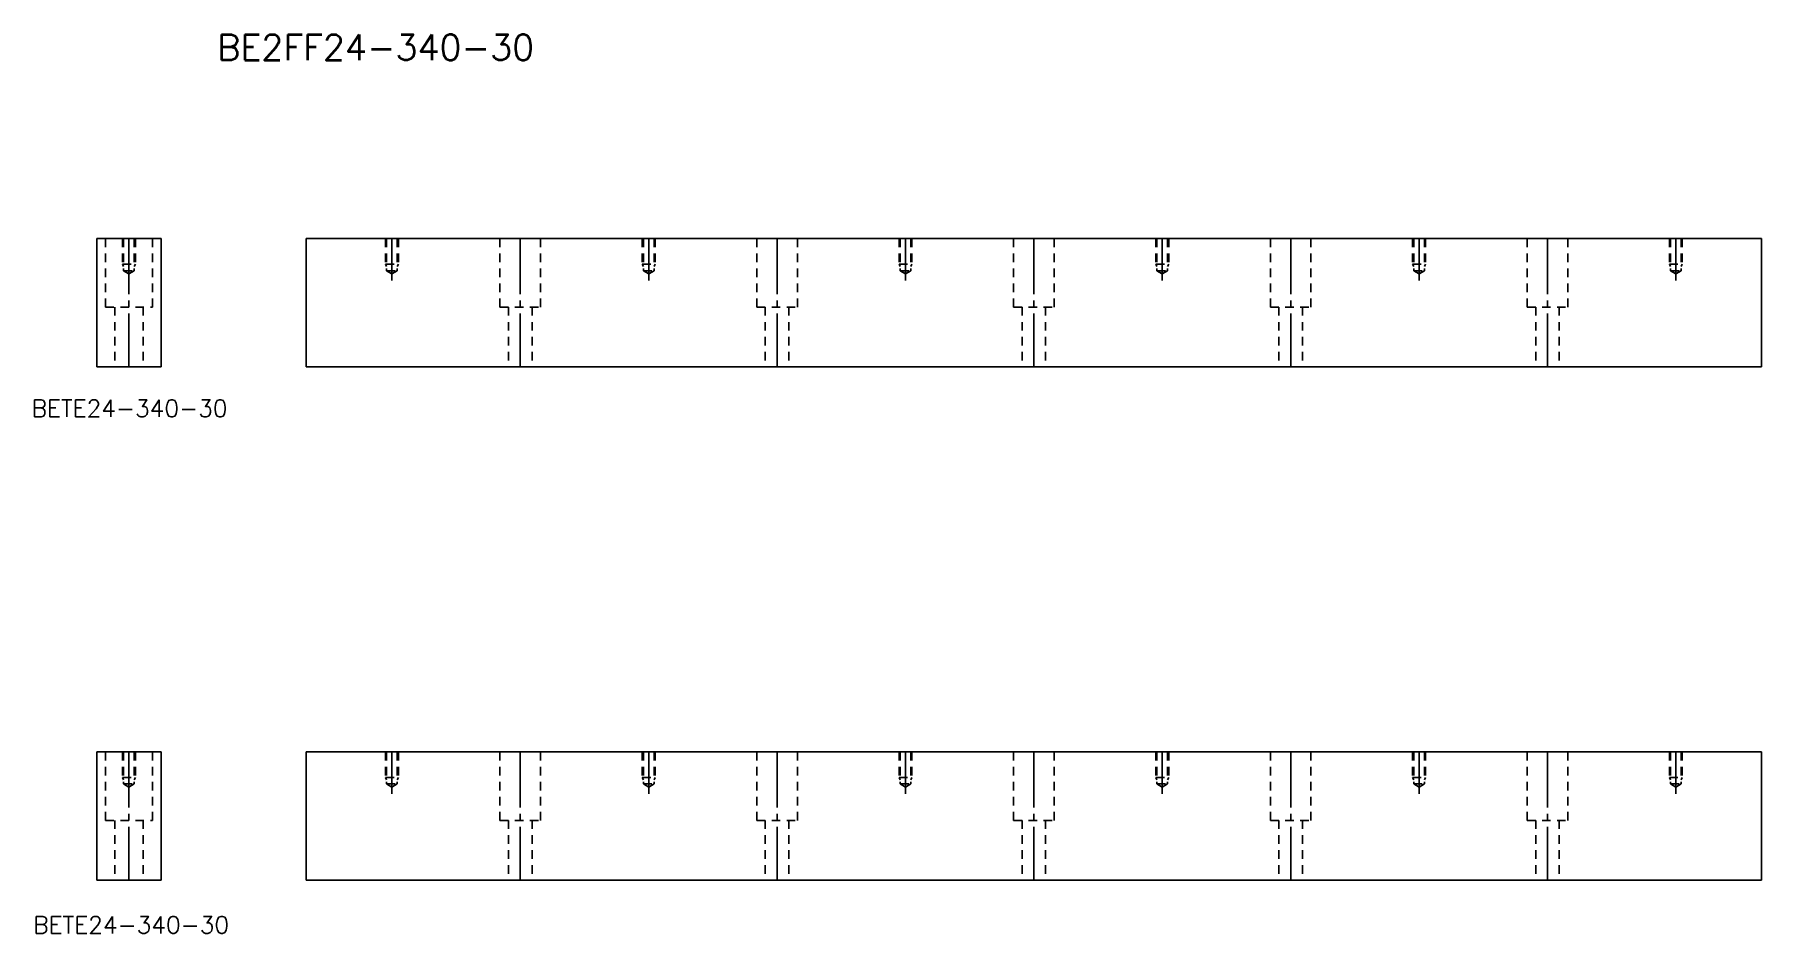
# Model space of a CAD drawing. Extents: x 6 to 409, y 117 to 327.
import ezdxf

# ---------------------------------------------------------------- set-up
doc = ezdxf.new("R2010")
doc.units = 0
doc.header["$MEASUREMENT"] = 0
doc.linetypes.add('CENTER', pattern=[17.5, 13, -1.5, 1.5, -1.5])
doc.linetypes.add('DASHED', pattern=[3.5, 2, -1.5])
doc.layers.get('0').update_dxf_attribs({"linetype": 'CONTINUOUS'})
doc.layers.add('CENTER', color=1, linetype='CENTER')
doc.styles.get("Standard").update_dxf_attribs({"font": 'txt.shx', "bigfont": '@extfont2.shx'})

msp = doc.modelspace()

# ---------------------------------------------------------------- linework, layer by layer
at = {"color": 7, "linetype": 'Continuous'}
for p, q in [((20.52, 279.29), (20.52, 249.29)), ((20.52, 279.29), (35.52, 279.29)), ((35.52, 279.29), (35.52, 249.29)), ((69.46, 279.29), (409.46, 279.29)), ((69.46, 279.29), (69.46, 249.29)), ((409.46, 279.29), (409.46, 249.29)), ((20.52, 249.29), (35.52, 249.29)), ((69.46, 249.29), (409.46, 249.29)), ((20.52, 159.29), (20.52, 129.29)), ((20.52, 159.29), (35.52, 159.29)), ((35.52, 159.29), (35.52, 129.29)), ((69.46, 159.29), (409.46, 159.29)), ((69.46, 159.29), (69.46, 129.29)), ((409.46, 159.29), (409.46, 129.29)), ((20.52, 129.29), (35.52, 129.29)), ((69.46, 129.29), (409.46, 129.29))]:
    msp.add_line(p, q, dxfattribs=at)
at = {"color": 3, "linetype": 'DASHED'}
for p, q in [((22.52, 279.29), (22.52, 263.29)), ((26.52, 279.29), (26.52, 273.29)), ((26.77, 279.29), (26.77, 271.79)), ((29.27, 279.29), (29.27, 271.79)), ((29.52, 279.29), (29.52, 273.29)), ((33.52, 279.29), (33.52, 263.29)), ((87.96, 279.29), (87.96, 273.29)), ((88.21, 279.29), (88.21, 271.79)), ((90.71, 279.29), (90.71, 271.79)), ((90.96, 279.29), (90.96, 273.29)), ((114.71, 279.29), (114.71, 263.29)), ((124.21, 279.29), (124.21, 263.29)), ((147.96, 279.29), (147.96, 273.29)), ((148.21, 279.29), (148.21, 271.79)), ((150.71, 279.29), (150.71, 271.79)), ((150.96, 279.29), (150.96, 273.29)), ((174.71, 279.29), (174.71, 263.29)), ((184.21, 279.29), (184.21, 263.29)), ((207.96, 279.29), (207.96, 273.29)), ((208.21, 279.29), (208.21, 271.79)), ((210.71, 279.29), (210.71, 271.79)), ((210.96, 279.29), (210.96, 273.29)), ((234.71, 279.29), (234.71, 263.29)), ((244.21, 279.29), (244.21, 263.29)), ((267.96, 279.29), (267.96, 273.29)), ((268.21, 279.29), (268.21, 271.79)), ((270.71, 279.29), (270.71, 271.79)), ((270.96, 279.29), (270.96, 273.29)), ((294.71, 279.29), (294.71, 263.29)), ((304.21, 279.29), (304.21, 263.29)), ((327.96, 279.29), (327.96, 273.29)), ((328.21, 279.29), (328.21, 271.79)), ((330.71, 279.29), (330.71, 271.79)), ((330.96, 279.29), (330.96, 273.29)), ((354.71, 279.29), (354.71, 263.29)), ((364.21, 279.29), (364.21, 263.29)), ((387.96, 279.29), (387.96, 273.29)), ((388.21, 279.29), (388.21, 271.79)), ((390.71, 279.29), (390.71, 271.79)), ((390.96, 279.29), (390.96, 273.29)), ((26.77, 272.79), (26.52, 273.29)), ((26.52, 273.29), (29.52, 273.29)), ((26.77, 271.79), (28.02, 271.07)), ((26.77, 271.79), (29.27, 271.79)), ((28.02, 271.07), (29.27, 271.79)), ((29.52, 273.29), (29.27, 272.79)), ((87.96, 273.29), (90.96, 273.29)), ((88.21, 272.79), (87.96, 273.29)), ((88.21, 271.79), (90.71, 271.79)), ((88.21, 271.79), (89.46, 271.07)), ((89.46, 271.07), (90.71, 271.79)), ((90.96, 273.29), (90.71, 272.79)), ((148.21, 272.79), (147.96, 273.29)), ((147.96, 273.29), (150.96, 273.29)), ((148.21, 271.79), (149.46, 271.07)), ((148.21, 271.79), (150.71, 271.79)), ((149.46, 271.07), (150.71, 271.79)), ((150.96, 273.29), (150.71, 272.79)), ((208.21, 272.79), (207.96, 273.29)), ((207.96, 273.29), (210.96, 273.29)), ((208.21, 271.79), (209.46, 271.07)), ((208.21, 271.79), (210.71, 271.79)), ((209.46, 271.07), (210.71, 271.79)), ((210.96, 273.29), (210.71, 272.79)), ((268.21, 272.79), (267.96, 273.29)), ((267.96, 273.29), (270.96, 273.29)), ((268.21, 271.79), (269.46, 271.07)), ((268.21, 271.79), (270.71, 271.79)), ((269.46, 271.07), (270.71, 271.79)), ((270.96, 273.29), (270.71, 272.79)), ((328.21, 272.79), (327.96, 273.29)), ((327.96, 273.29), (330.96, 273.29)), ((328.21, 271.79), (329.46, 271.07)), ((328.21, 271.79), (330.71, 271.79)), ((329.46, 271.07), (330.71, 271.79)), ((330.96, 273.29), (330.71, 272.79)), ((388.21, 272.79), (387.96, 273.29)), ((387.96, 273.29), (390.96, 273.29)), ((388.21, 271.79), (389.46, 271.07)), ((388.21, 271.79), (390.71, 271.79)), ((389.46, 271.07), (390.71, 271.79)), ((390.96, 273.29), (390.71, 272.79)), ((22.52, 263.29), (33.52, 263.29)), ((24.72, 263.29), (24.72, 249.29)), ((31.32, 263.29), (31.32, 249.29)), ((114.71, 263.29), (124.21, 263.29)), ((116.71, 263.29), (116.71, 249.29)), ((122.21, 263.29), (122.21, 249.29)), ((174.71, 263.29), (184.21, 263.29)), ((176.71, 263.29), (176.71, 249.29)), ((182.21, 263.29), (182.21, 249.29)), ((234.71, 263.29), (244.21, 263.29)), ((236.71, 263.29), (236.71, 249.29)), ((242.21, 263.29), (242.21, 249.29)), ((294.71, 263.29), (304.21, 263.29)), ((296.71, 263.29), (296.71, 249.29)), ((302.21, 263.29), (302.21, 249.29)), ((354.71, 263.29), (364.21, 263.29)), ((356.71, 263.29), (356.71, 249.29)), ((362.21, 263.29), (362.21, 249.29)), ((22.52, 159.29), (22.52, 143.29)), ((26.52, 159.29), (26.52, 153.29)), ((26.77, 159.29), (26.77, 151.79)), ((29.27, 159.29), (29.27, 151.79)), ((29.52, 159.29), (29.52, 153.29)), ((33.52, 159.29), (33.52, 143.29)), ((87.96, 159.29), (87.96, 153.29)), ((88.21, 159.29), (88.21, 151.79)), ((90.71, 159.29), (90.71, 151.79)), ((90.96, 159.29), (90.96, 153.29)), ((114.71, 159.29), (114.71, 143.29)), ((124.21, 159.29), (124.21, 143.29)), ((147.96, 159.29), (147.96, 153.29)), ((148.21, 159.29), (148.21, 151.79)), ((150.71, 159.29), (150.71, 151.79)), ((150.96, 159.29), (150.96, 153.29)), ((174.71, 159.29), (174.71, 143.29)), ((184.21, 159.29), (184.21, 143.29)), ((207.96, 159.29), (207.96, 153.29)), ((208.21, 159.29), (208.21, 151.79)), ((210.71, 159.29), (210.71, 151.79)), ((210.96, 159.29), (210.96, 153.29)), ((234.71, 159.29), (234.71, 143.29)), ((244.21, 159.29), (244.21, 143.29)), ((267.96, 159.29), (267.96, 153.29)), ((268.21, 159.29), (268.21, 151.79)), ((270.71, 159.29), (270.71, 151.79)), ((270.96, 159.29), (270.96, 153.29)), ((294.71, 159.29), (294.71, 143.29)), ((304.21, 159.29), (304.21, 143.29)), ((327.96, 159.29), (327.96, 153.29)), ((328.21, 159.29), (328.21, 151.79)), ((330.71, 159.29), (330.71, 151.79)), ((330.96, 159.29), (330.96, 153.29)), ((354.71, 159.29), (354.71, 143.29)), ((364.21, 159.29), (364.21, 143.29)), ((387.96, 159.29), (387.96, 153.29)), ((388.21, 159.29), (388.21, 151.79)), ((390.71, 159.29), (390.71, 151.79)), ((390.96, 159.29), (390.96, 153.29)), ((26.77, 152.79), (26.52, 153.29)), ((26.52, 153.29), (29.52, 153.29)), ((26.77, 151.79), (28.02, 151.07)), ((26.77, 151.79), (29.27, 151.79)), ((28.02, 151.07), (29.27, 151.79)), ((29.52, 153.29), (29.27, 152.79)), ((87.96, 153.29), (90.96, 153.29)), ((88.21, 152.79), (87.96, 153.29)), ((88.21, 151.79), (90.71, 151.79)), ((88.21, 151.79), (89.46, 151.07)), ((89.46, 151.07), (90.71, 151.79)), ((90.96, 153.29), (90.71, 152.79)), ((148.21, 152.79), (147.96, 153.29)), ((147.96, 153.29), (150.96, 153.29)), ((148.21, 151.79), (149.46, 151.07)), ((148.21, 151.79), (150.71, 151.79)), ((149.46, 151.07), (150.71, 151.79)), ((150.96, 153.29), (150.71, 152.79)), ((208.21, 152.79), (207.96, 153.29)), ((207.96, 153.29), (210.96, 153.29)), ((208.21, 151.79), (209.46, 151.07)), ((208.21, 151.79), (210.71, 151.79)), ((209.46, 151.07), (210.71, 151.79)), ((210.96, 153.29), (210.71, 152.79)), ((268.21, 152.79), (267.96, 153.29)), ((267.96, 153.29), (270.96, 153.29)), ((268.21, 151.79), (269.46, 151.07)), ((268.21, 151.79), (270.71, 151.79)), ((269.46, 151.07), (270.71, 151.79)), ((270.96, 153.29), (270.71, 152.79)), ((328.21, 152.79), (327.96, 153.29)), ((327.96, 153.29), (330.96, 153.29)), ((328.21, 151.79), (329.46, 151.07)), ((328.21, 151.79), (330.71, 151.79)), ((329.46, 151.07), (330.71, 151.79)), ((330.96, 153.29), (330.71, 152.79)), ((388.21, 152.79), (387.96, 153.29)), ((387.96, 153.29), (390.96, 153.29)), ((388.21, 151.79), (389.46, 151.07)), ((388.21, 151.79), (390.71, 151.79)), ((389.46, 151.07), (390.71, 151.79)), ((390.96, 153.29), (390.71, 152.79)), ((22.52, 143.29), (33.52, 143.29)), ((24.72, 143.29), (24.72, 129.29)), ((31.32, 143.29), (31.32, 129.29)), ((114.71, 143.29), (124.21, 143.29)), ((116.71, 143.29), (116.71, 129.29)), ((122.21, 143.29), (122.21, 129.29)), ((174.71, 143.29), (184.21, 143.29)), ((176.71, 143.29), (176.71, 129.29)), ((182.21, 143.29), (182.21, 129.29)), ((234.71, 143.29), (244.21, 143.29)), ((236.71, 143.29), (236.71, 129.29)), ((242.21, 143.29), (242.21, 129.29)), ((294.71, 143.29), (304.21, 143.29)), ((296.71, 143.29), (296.71, 129.29)), ((302.21, 143.29), (302.21, 129.29)), ((354.71, 143.29), (364.21, 143.29)), ((356.71, 143.29), (356.71, 129.29)), ((362.21, 143.29), (362.21, 129.29))]:
    msp.add_line(p, q, dxfattribs=at)
at = {"layer": 'CENTER', "color": 1, "linetype": 'CENTER'}
for p, q in [((28.02, 279.29), (28.02, 249.29)), ((89.46, 279.29), (89.46, 269.5)), ((119.46, 279.29), (119.46, 249.29)), ((149.46, 279.29), (149.46, 269.5)), ((179.46, 279.29), (179.46, 249.29)), ((209.46, 279.29), (209.46, 269.5)), ((239.46, 279.29), (239.46, 249.29)), ((269.46, 279.29), (269.46, 269.5)), ((299.46, 279.29), (299.46, 249.29)), ((329.46, 279.29), (329.46, 269.5)), ((359.46, 279.29), (359.46, 249.29)), ((389.46, 279.29), (389.46, 269.5)), ((28.02, 159.29), (28.02, 129.29)), ((89.46, 159.29), (89.46, 149.5)), ((119.46, 159.29), (119.46, 129.29)), ((149.46, 159.29), (149.46, 149.5)), ((179.46, 159.29), (179.46, 129.29)), ((209.46, 159.29), (209.46, 149.5)), ((239.46, 159.29), (239.46, 129.29)), ((269.46, 159.29), (269.46, 149.5)), ((299.46, 159.29), (299.46, 129.29)), ((329.46, 159.29), (329.46, 149.5)), ((359.46, 159.29), (359.46, 129.29)), ((389.46, 159.29), (389.46, 149.5))]:
    msp.add_line(p, q, dxfattribs=at)

# ---------------------------------------------------------------- texts
at = {"color": 7, "linetype": 'Continuous'}
for s, height, p in [('BE2FF24-340-30', 6, (48.65, 321)), ('BETE24-340-30', 4, (5.27, 237.6)), ('BETE24-340-30', 4, (5.65, 116.84))]:
    msp.add_text(s, height=height, dxfattribs=at).set_placement(p)

doc.saveas('drawing.dxf')
